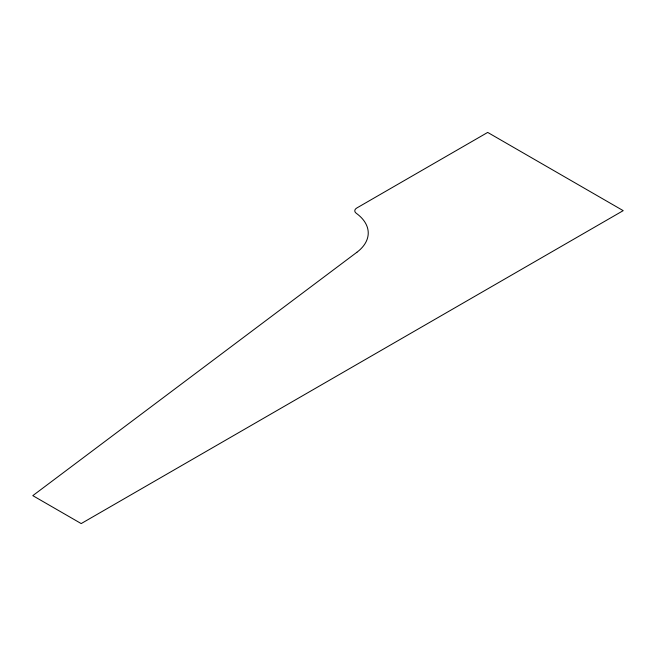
<?xml version="1.0" encoding="UTF-8"?>
<svg xmlns="http://www.w3.org/2000/svg" width="656" height="656" viewBox="0 0 656 656"><rect width="100%" height="100%" fill="white"/><g stroke="black" fill="none" stroke-linecap="round" stroke-linejoin="round"><path stroke-width="0.98" d="M356.889 252.273L32.8 495.641L81.196 523.578L623.2 210.65L487.695 132.422L356.766 208.018A6.847 3.952 0 0 0 356.257 213.274A54.751 31.611 0 0 1 356.889 252.273"/></g></svg>
